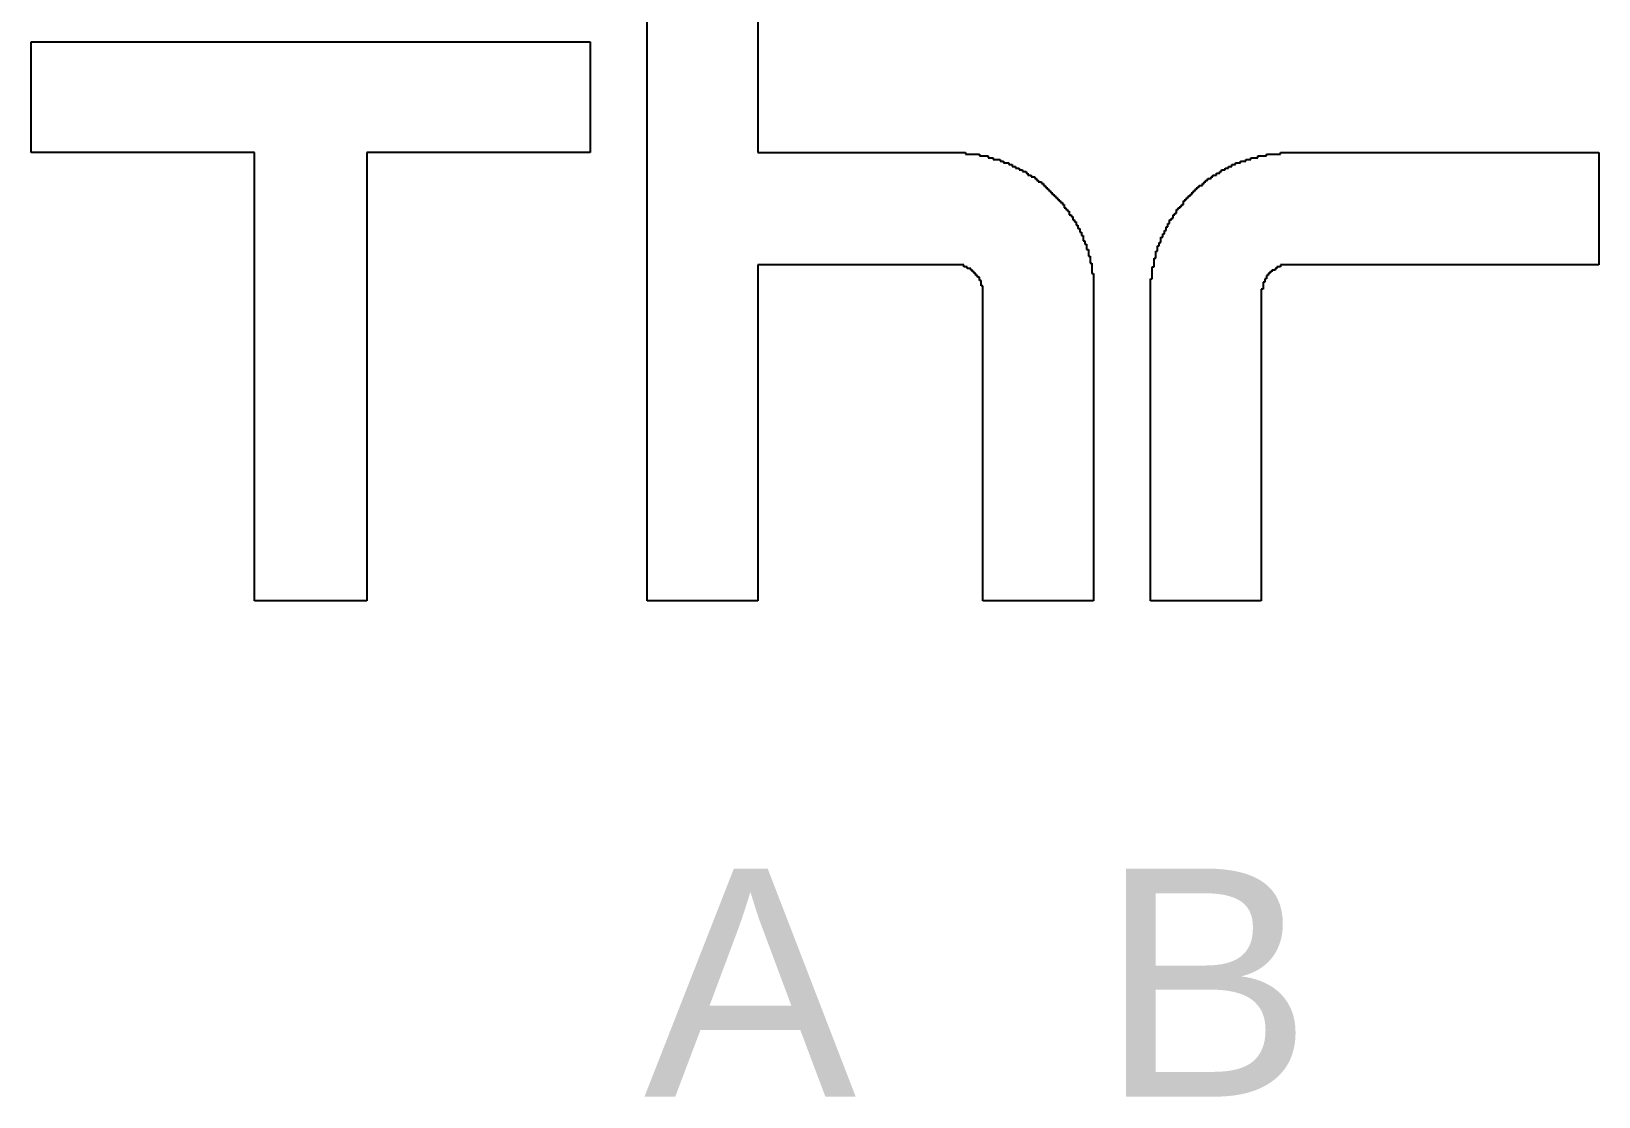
# Model space of a CAD drawing. Header units: inches. Extents: x -3.1 to 90.9, y -0.8 to 60.1.
# Drawn here: x 27.404 to 31.769, y 6.045 to 9.01 of the extents above; entities that cross this region are included whole.
import ezdxf

# ---------------------------------------------------------------- set-up
doc = ezdxf.new("R2010")
doc.units = ezdxf.units.IN
doc.layers.add('Top Overlay', color=2, linetype='Continuous')
doc.styles.add('Arial', font='', dxfattribs={"height": 0.2})
doc.styles.get('Arial').set_extended_font_data('Arial')

msp = doc.modelspace()

# ---------------------------------------------------------------- linework, layer by layer
at = {"layer": 'Top Overlay'}
for p, q in [((29.1189, 7.4252), (29.1189, 9.1403)), ((29.4272, 9.1403), (29.4272, 8.673)), ((27.4038, 8.673), (27.4038, 8.9813)), ((27.4038, 8.9813), (28.9599, 8.9813)), ((28.9599, 8.9813), (28.9599, 8.673)), ((28.0253, 8.673), (27.4038, 8.673)), ((28.0253, 7.4252), (28.0253, 8.673)), ((28.4733, 8.673), (28.3384, 8.673)), ((28.3384, 8.673), (28.3384, 7.4252)), ((28.4782, 8.673), (28.4733, 8.673)), ((28.9599, 8.673), (28.4782, 8.673)), ((29.4272, 8.673), (30.0053, 8.673)), ((30.0053, 8.673), (30.0053, 8.6682)), ((30.0053, 8.6682), (30.0439, 8.6682)), ((30.0439, 8.6682), (30.0439, 8.6633)), ((30.0439, 8.6633), (30.068, 8.6633)), ((30.068, 8.6633), (30.068, 8.6585)), ((30.068, 8.6585), (30.0824, 8.6585)), ((30.0824, 8.6585), (30.0824, 8.6537)), ((30.0824, 8.6537), (30.1017, 8.6537)), ((30.1017, 8.6537), (30.1017, 8.6489)), ((30.1017, 8.6489), (30.1113, 8.6489)), ((30.1113, 8.6489), (30.1113, 8.6441)), ((30.1113, 8.6441), (30.1258, 8.6441)), ((30.1258, 8.6441), (30.1258, 8.6392)), ((30.7569, 8.6392), (30.7569, 8.6441)), ((30.7569, 8.6441), (30.7713, 8.6441)), ((30.7713, 8.6441), (30.7713, 8.6489)), ((30.7713, 8.6489), (30.7858, 8.6489)), ((30.7858, 8.6489), (30.7858, 8.6537)), ((30.7858, 8.6537), (30.8002, 8.6537)), ((30.8002, 8.6537), (30.8002, 8.6585)), ((30.8002, 8.6585), (30.8195, 8.6585)), ((30.8195, 8.6585), (30.8195, 8.6633)), ((30.8195, 8.6633), (30.8436, 8.6633)), ((30.8436, 8.6633), (30.8436, 8.6682)), ((30.8436, 8.6682), (30.8821, 8.6682)), ((30.8821, 8.6682), (30.8821, 8.673)), ((30.8821, 8.673), (31.7686, 8.673)), ((31.7686, 8.673), (31.7686, 8.3598)), ((30.1258, 8.6392), (30.1354, 8.6392)), ((30.1354, 8.6392), (30.1354, 8.6344)), ((30.1354, 8.6344), (30.145, 8.6344)), ((30.145, 8.6344), (30.145, 8.6296)), ((30.145, 8.6296), (30.1547, 8.6296)), ((30.1547, 8.6296), (30.1547, 8.6248)), ((30.1547, 8.6248), (30.1643, 8.6248)), ((30.1643, 8.6248), (30.1643, 8.62)), ((30.1643, 8.62), (30.1739, 8.62)), ((30.1739, 8.62), (30.1739, 8.6152)), ((30.1739, 8.6152), (30.1788, 8.6152)), ((30.1788, 8.6152), (30.1788, 8.6103)), ((30.1788, 8.6103), (30.1884, 8.6103)), ((30.1884, 8.6103), (30.1884, 8.6055)), ((30.1884, 8.6055), (30.198, 8.6055)), ((30.198, 8.6055), (30.198, 8.6007)), ((30.198, 8.6007), (30.2028, 8.6007)), ((30.2028, 8.6007), (30.2028, 8.5959)), ((30.6798, 8.5959), (30.6798, 8.6007)), ((30.6798, 8.6007), (30.6894, 8.6007)), ((30.6894, 8.6007), (30.6894, 8.6055)), ((30.6894, 8.6055), (30.6942, 8.6055)), ((30.6942, 8.6055), (30.6942, 8.6103)), ((30.6942, 8.6103), (30.7039, 8.6103)), ((30.7039, 8.6103), (30.7039, 8.6152)), ((30.7039, 8.6152), (30.7135, 8.6152)), ((30.7135, 8.6152), (30.7135, 8.62)), ((30.7135, 8.62), (30.7183, 8.62)), ((30.7183, 8.62), (30.7183, 8.6248)), ((30.7183, 8.6248), (30.728, 8.6248)), ((30.728, 8.6248), (30.728, 8.6296)), ((30.728, 8.6296), (30.7376, 8.6296)), ((30.7376, 8.6296), (30.7376, 8.6344)), ((30.7376, 8.6344), (30.7472, 8.6344)), ((30.7472, 8.6344), (30.7472, 8.6392)), ((30.7472, 8.6392), (30.7569, 8.6392)), ((30.2028, 8.5959), (30.2077, 8.5959)), ((30.2077, 8.5959), (30.2077, 8.5911)), ((30.2077, 8.5911), (30.2173, 8.5911)), ((30.2173, 8.5911), (30.2173, 8.5863)), ((30.2173, 8.5863), (30.2221, 8.5863)), ((30.2221, 8.5863), (30.2221, 8.5814)), ((30.2221, 8.5814), (30.2269, 8.5814)), ((30.2269, 8.5814), (30.2269, 8.5766)), ((30.2269, 8.5766), (30.2318, 8.5766)), ((30.2318, 8.5766), (30.2318, 8.5718)), ((30.2318, 8.5718), (30.2366, 8.5718)), ((30.2366, 8.5718), (30.2366, 8.567)), ((30.2366, 8.567), (30.2414, 8.567)), ((30.2414, 8.567), (30.2414, 8.5622)), ((30.2414, 8.5622), (30.2462, 8.5622)), ((30.2462, 8.5622), (30.2462, 8.5573)), ((30.2462, 8.5573), (30.251, 8.5573)), ((30.251, 8.5573), (30.251, 8.5525)), ((30.6316, 8.5525), (30.6316, 8.5573)), ((30.6316, 8.5573), (30.6364, 8.5573)), ((30.6364, 8.5573), (30.6364, 8.5622)), ((30.6364, 8.5622), (30.6412, 8.5622)), ((30.6412, 8.5622), (30.6412, 8.567)), ((30.6412, 8.567), (30.6461, 8.567)), ((30.6461, 8.567), (30.6461, 8.5718)), ((30.6461, 8.5718), (30.6509, 8.5718)), ((30.6509, 8.5718), (30.6509, 8.5766)), ((30.6509, 8.5766), (30.6557, 8.5766)), ((30.6557, 8.5766), (30.6557, 8.5814)), ((30.6557, 8.5814), (30.6653, 8.5814)), ((30.6653, 8.5814), (30.6653, 8.5863)), ((30.6653, 8.5863), (30.6701, 8.5863)), ((30.6701, 8.5863), (30.6701, 8.5911)), ((30.6701, 8.5911), (30.675, 8.5911)), ((30.675, 8.5911), (30.675, 8.5959)), ((30.675, 8.5959), (30.6798, 8.5959)), ((30.251, 8.5525), (30.2558, 8.5525)), ((30.2558, 8.5525), (30.2558, 8.5477)), ((30.2558, 8.5477), (30.2607, 8.5477)), ((30.2607, 8.5477), (30.2607, 8.5429)), ((30.2607, 8.5429), (30.2655, 8.5429)), ((30.2655, 8.5429), (30.2655, 8.5381)), ((30.2655, 8.5381), (30.2703, 8.5381)), ((30.2703, 8.5381), (30.2703, 8.5333)), ((30.2703, 8.5333), (30.2751, 8.5333)), ((30.2751, 8.5333), (30.2751, 8.5284)), ((30.2751, 8.5284), (30.2799, 8.5284)), ((30.2799, 8.5284), (30.2799, 8.5188)), ((30.2799, 8.5188), (30.2847, 8.5188)), ((30.2847, 8.5188), (30.2847, 8.514)), ((30.2847, 8.514), (30.2896, 8.514)), ((30.2896, 8.514), (30.2896, 8.5092)), ((30.5931, 8.5044), (30.5931, 8.514)), ((30.5931, 8.514), (30.5979, 8.514)), ((30.5979, 8.514), (30.5979, 8.5188)), ((30.5979, 8.5188), (30.6027, 8.5188)), ((30.6027, 8.5188), (30.6027, 8.5236)), ((30.6027, 8.5236), (30.6075, 8.5236)), ((30.6075, 8.5236), (30.6075, 8.5284)), ((30.6075, 8.5284), (30.6123, 8.5284)), ((30.6123, 8.5284), (30.6123, 8.5381)), ((30.6123, 8.5381), (30.6172, 8.5381)), ((30.6172, 8.5381), (30.6172, 8.5429)), ((30.6172, 8.5429), (30.622, 8.5429)), ((30.622, 8.5429), (30.622, 8.5477)), ((30.622, 8.5477), (30.6268, 8.5477)), ((30.6268, 8.5477), (30.6268, 8.5525)), ((30.6268, 8.5525), (30.6316, 8.5525)), ((30.2896, 8.5092), (30.2944, 8.5092)), ((30.2944, 8.5092), (30.2944, 8.4995)), ((30.2944, 8.4995), (30.2992, 8.4995)), ((30.2992, 8.4995), (30.2992, 8.4947)), ((30.2992, 8.4947), (30.304, 8.4947)), ((30.304, 8.4947), (30.304, 8.4851)), ((30.304, 8.4851), (30.3088, 8.4851)), ((30.3088, 8.4851), (30.3088, 8.4803)), ((30.3088, 8.4803), (30.3137, 8.4803)), ((30.3137, 8.4803), (30.3137, 8.4706)), ((30.3137, 8.4706), (30.3185, 8.4706)), ((30.3185, 8.4706), (30.3185, 8.461)), ((30.569, 8.4658), (30.569, 8.4754)), ((30.569, 8.4754), (30.5738, 8.4754)), ((30.5738, 8.4754), (30.5738, 8.4851)), ((30.5738, 8.4851), (30.5786, 8.4851)), ((30.5786, 8.4851), (30.5786, 8.4899)), ((30.5786, 8.4899), (30.5834, 8.4899)), ((30.5834, 8.4899), (30.5834, 8.4995)), ((30.5834, 8.4995), (30.5882, 8.4995)), ((30.5882, 8.4995), (30.5882, 8.5044)), ((30.5882, 8.5044), (30.5931, 8.5044)), ((30.3185, 8.461), (30.3233, 8.461)), ((30.3233, 8.461), (30.3233, 8.4514)), ((30.3233, 8.4514), (30.3281, 8.4514)), ((30.3281, 8.4514), (30.3281, 8.4417)), ((30.3281, 8.4417), (30.3329, 8.4417)), ((30.3329, 8.4417), (30.3329, 8.4273)), ((30.3329, 8.4273), (30.3377, 8.4273)), ((30.3377, 8.4273), (30.3377, 8.4176)), ((30.5497, 8.4225), (30.5497, 8.4369)), ((30.5497, 8.4369), (30.5545, 8.4369)), ((30.5545, 8.4369), (30.5545, 8.4465)), ((30.5545, 8.4465), (30.5593, 8.4465)), ((30.5593, 8.4465), (30.5593, 8.4562)), ((30.5593, 8.4562), (30.5642, 8.4562)), ((30.5642, 8.4562), (30.5642, 8.4658)), ((30.5642, 8.4658), (30.569, 8.4658)), ((30.3377, 8.4176), (30.3426, 8.4176)), ((30.3426, 8.4176), (30.3426, 8.4032)), ((30.3426, 8.4032), (30.3474, 8.4032)), ((30.3474, 8.4032), (30.3474, 8.3839)), ((30.3474, 8.3839), (30.3522, 8.3839)), ((30.3522, 8.3839), (30.3522, 8.3646)), ((30.5353, 8.3791), (30.5353, 8.3984)), ((30.5353, 8.3984), (30.5401, 8.3984)), ((30.5401, 8.3984), (30.5401, 8.4128)), ((30.5401, 8.4128), (30.5449, 8.4128)), ((30.5449, 8.4128), (30.5449, 8.4225)), ((30.5449, 8.4225), (30.5497, 8.4225)), ((30.0005, 8.3598), (29.4272, 8.3598)), ((29.4272, 8.3598), (29.4272, 7.7335)), ((30.0005, 8.355), (30.0005, 8.3598)), ((30.0101, 8.355), (30.0005, 8.355)), ((30.0101, 8.3502), (30.0101, 8.355)), ((30.0198, 8.3502), (30.0101, 8.3502)), ((30.0198, 8.3454), (30.0198, 8.3502)), ((30.0246, 8.3454), (30.0198, 8.3454)), ((30.0246, 8.3406), (30.0246, 8.3454)), ((30.0294, 8.3406), (30.0246, 8.3406)), ((30.0294, 8.3357), (30.0294, 8.3406)), ((30.3522, 8.3646), (30.357, 8.3646)), ((30.357, 8.3646), (30.357, 8.3357)), ((30.5256, 8.3213), (30.5256, 8.355)), ((30.5256, 8.355), (30.5304, 8.355)), ((30.5304, 8.355), (30.5304, 8.3791)), ((30.5304, 8.3791), (30.5353, 8.3791)), ((30.858, 8.3406), (30.8532, 8.3406)), ((30.8532, 8.3406), (30.8532, 8.3357)), ((30.8677, 8.3454), (30.858, 8.3454)), ((30.858, 8.3454), (30.858, 8.3406)), ((30.8725, 8.3502), (30.8677, 8.3502)), ((30.8677, 8.3502), (30.8677, 8.3454)), ((30.8821, 8.355), (30.8725, 8.355)), ((30.8725, 8.355), (30.8725, 8.3502)), ((31.0411, 8.3598), (30.8821, 8.3598)), ((30.8821, 8.3598), (30.8821, 8.355)), ((31.0459, 8.3598), (31.0411, 8.3598)), ((31.7686, 8.3598), (31.0459, 8.3598)), ((30.0342, 8.3357), (30.0294, 8.3357)), ((30.0342, 8.3309), (30.0342, 8.3357)), ((30.039, 8.3309), (30.0342, 8.3309)), ((30.039, 8.3261), (30.039, 8.3309)), ((30.0439, 8.3261), (30.039, 8.3261)), ((30.0439, 8.3165), (30.0439, 8.3261)), ((30.0487, 8.3165), (30.0439, 8.3165)), ((30.0487, 8.302), (30.0487, 8.3165)), ((30.0535, 8.302), (30.0487, 8.302)), ((30.0535, 7.4252), (30.0535, 8.302)), ((30.357, 8.3357), (30.3618, 8.3357)), ((30.3618, 8.3357), (30.3618, 7.4252)), ((30.5208, 7.4252), (30.5208, 8.3213)), ((30.5208, 8.3213), (30.5256, 8.3213)), ((30.8388, 8.3117), (30.8339, 8.3117)), ((30.8339, 8.3117), (30.8339, 8.2924)), ((30.8436, 8.3213), (30.8388, 8.3213)), ((30.8388, 8.3213), (30.8388, 8.3117)), ((30.8484, 8.3309), (30.8436, 8.3309)), ((30.8436, 8.3309), (30.8436, 8.3213)), ((30.8532, 8.3357), (30.8484, 8.3357)), ((30.8484, 8.3357), (30.8484, 8.3309)), ((30.8339, 8.2924), (30.8291, 8.2924)), ((30.8291, 8.2924), (30.8291, 7.4252)), ((29.4272, 7.7335), (29.4272, 7.7287)), ((29.4272, 7.7287), (29.4272, 7.4252)), ((28.3384, 7.4252), (28.0253, 7.4252)), ((29.4272, 7.4252), (29.1189, 7.4252)), ((30.3618, 7.4252), (30.0535, 7.4252)), ((30.8291, 7.4252), (30.5208, 7.4252))]:
    msp.add_line(p, q, dxfattribs=at)

# ---------------------------------------------------------------- texts
at = {"layer": 'Top Overlay', "style": 'Arial'}
for s, p in [('A', (29.1096, 6.0446)), ('B', (30.3796, 6.0446))]:
    msp.add_text(s, height=0.635, rotation=360, dxfattribs=at).set_placement(p)

doc.saveas('drawing.dxf')
